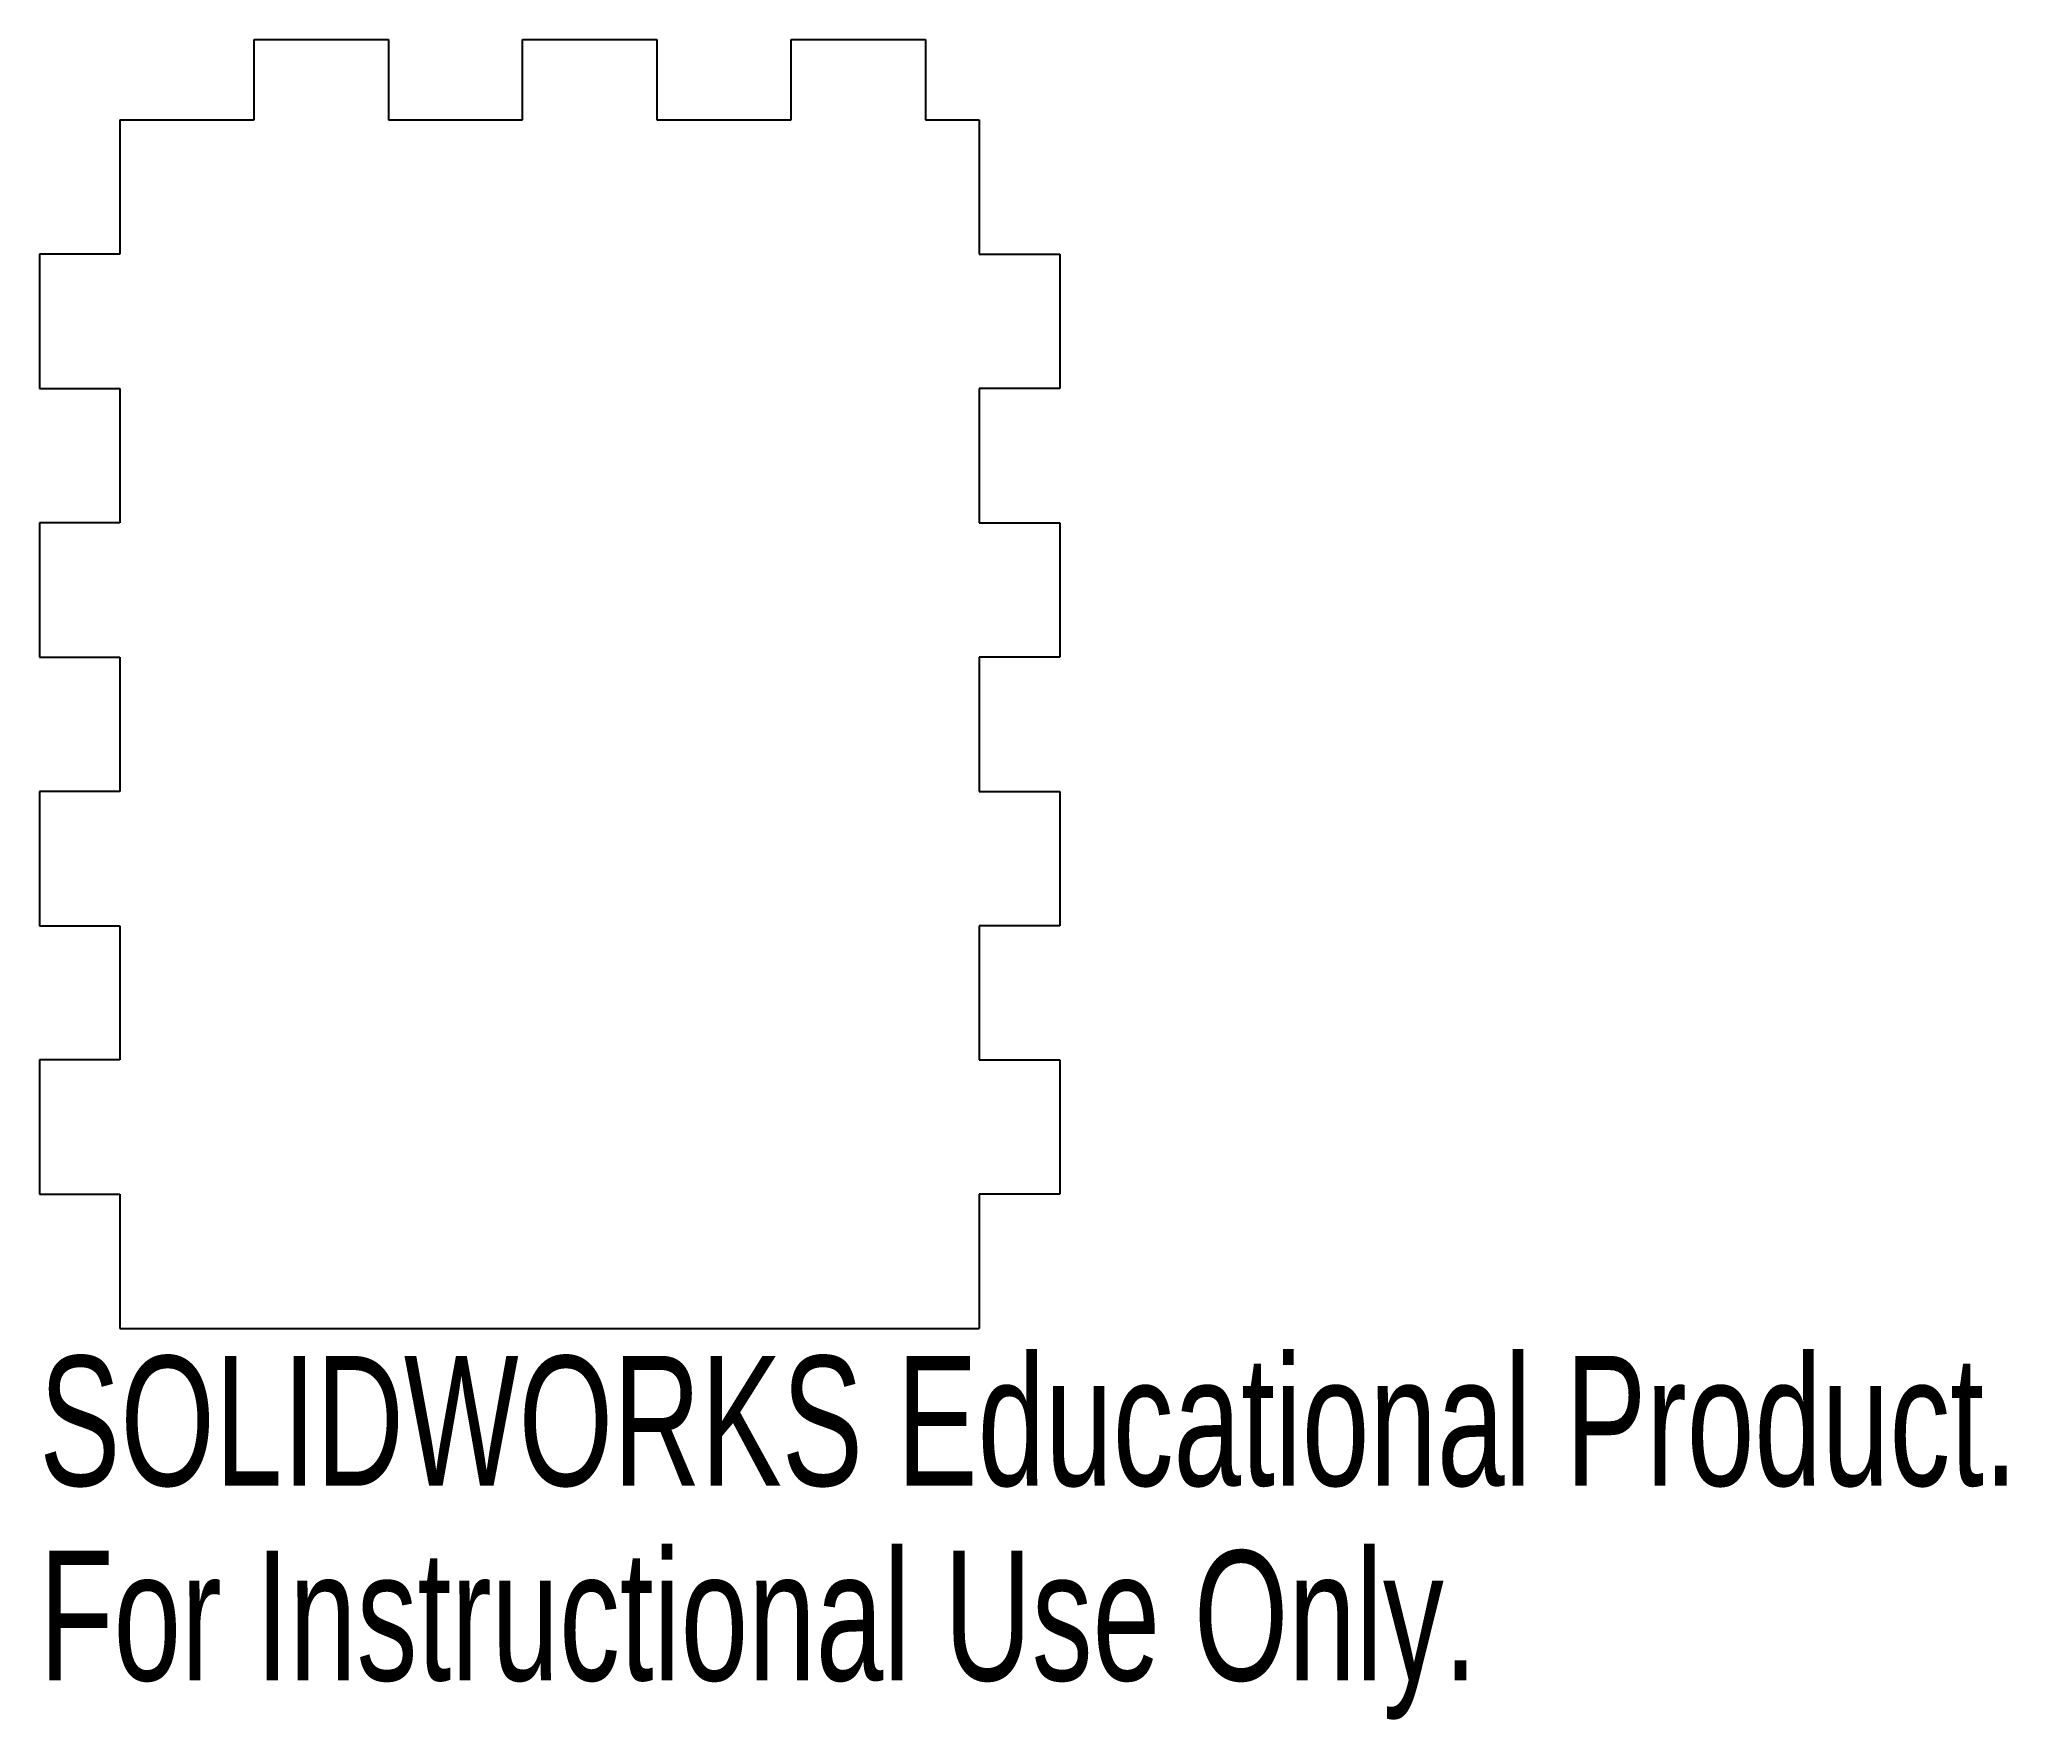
# Model space of a CAD drawing. Header units: millimetres. Extents: x -3 to 70.3, y -59.6 to 3.
import ezdxf

# ---------------------------------------------------------------- set-up
doc = ezdxf.new("R2010")
doc.units = ezdxf.units.MM
doc.styles.add('SLDTEXTSTYLE0', font='TXT', dxfattribs={"width": 0.7})

msp = doc.modelspace()

# ---------------------------------------------------------------- linework, layer by layer
at = {"color": 7, "linetype": 'Continuous', "lineweight": 25}
for p, q in [((5, 3), (10, 3)), ((5, 0), (5, 3)), ((10, 3), (10, 0)), ((15, 3), (20, 3)), ((15, 0), (15, 3)), ((20, 3), (20, 0)), ((25, 3), (30, 3)), ((25, 0), (25, 3)), ((30, 3), (30, 0)), ((0, 0), (5, 0)), ((0, 0), (0, -5)), ((10, 0), (15, 0)), ((20, 0), (25, 0)), ((30, 0), (32, 0)), ((32, 0), (32, -5)), ((0, -5), (-3, -5)), ((-3, -5), (-3, -10)), ((32, -5), (35, -5)), ((35, -5), (35, -10)), ((-3, -10), (0, -10)), ((0, -10), (0, -15)), ((32, -10), (32, -15)), ((35, -10), (32, -10)), ((0, -15), (-3, -15)), ((-3, -15), (-3, -20)), ((32, -15), (35, -15)), ((35, -15), (35, -20)), ((-3, -20), (0, -20)), ((0, -20), (0, -25)), ((32, -20), (32, -25)), ((35, -20), (32, -20)), ((0, -25), (-3, -25)), ((-3, -25), (-3, -30)), ((32, -25), (35, -25)), ((35, -25), (35, -30)), ((-3, -30), (0, -30)), ((0, -30), (0, -35)), ((32, -30), (32, -35)), ((35, -30), (32, -30)), ((0, -35), (-3, -35)), ((-3, -35), (-3, -40)), ((32, -35), (35, -35)), ((35, -35), (35, -40)), ((-3, -40), (0, -40)), ((0, -40), (0, -45)), ((32, -40), (32, -45)), ((35, -40), (32, -40)), ((0, -45), (32, -45))]:
    msp.add_line(p, q, dxfattribs=at)

# ---------------------------------------------------------------- texts
at = {"color": 7, "linetype": 'Continuous', "char_height": 4.83362, "attachment_point": 1, "style": 'SLDTEXTSTYLE0'}
for s, insert in [('SOLIDWORKS Educational Product.', (-3, -46.02)), ('For Instructional Use Only.', (-3, -53.27))]:
    msp.add_mtext(s, dxfattribs=dict(at, insert=insert))

doc.saveas('drawing.dxf')
